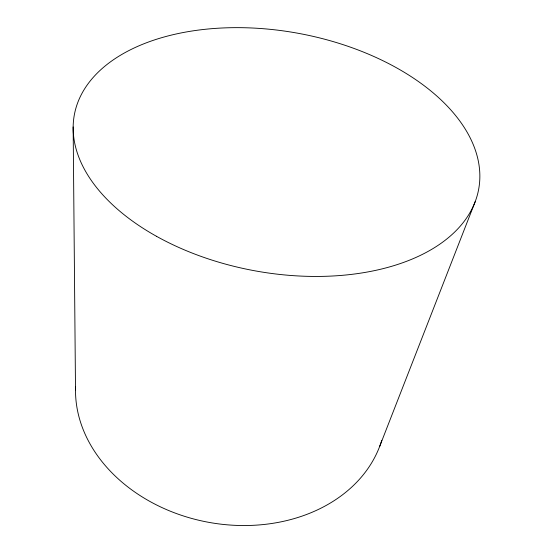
<?xml version="1.0" encoding="UTF-8"?>
<svg xmlns="http://www.w3.org/2000/svg" width="553" height="553" viewBox="0 0 553 553"><rect width="100%" height="100%" fill="white"/><g stroke="black" fill="none" stroke-linecap="round" stroke-linejoin="round"><path stroke-width="0.83" d="M379.607 446.589L475.2 201.631M73.148 126.962L75.512 389.886M381.764 440.326A156.236 123.174 10.4 0 1 210.05 522.571A156.236 123.174 10.4 0 1 75.595 386.575M156.52 236.311A205.564 120.72 10.4 0 0 478.684 189.161A205.564 120.72 10.4 0 0 194.29 30.664A205.564 120.72 10.4 0 0 156.52 236.311"/></g></svg>
